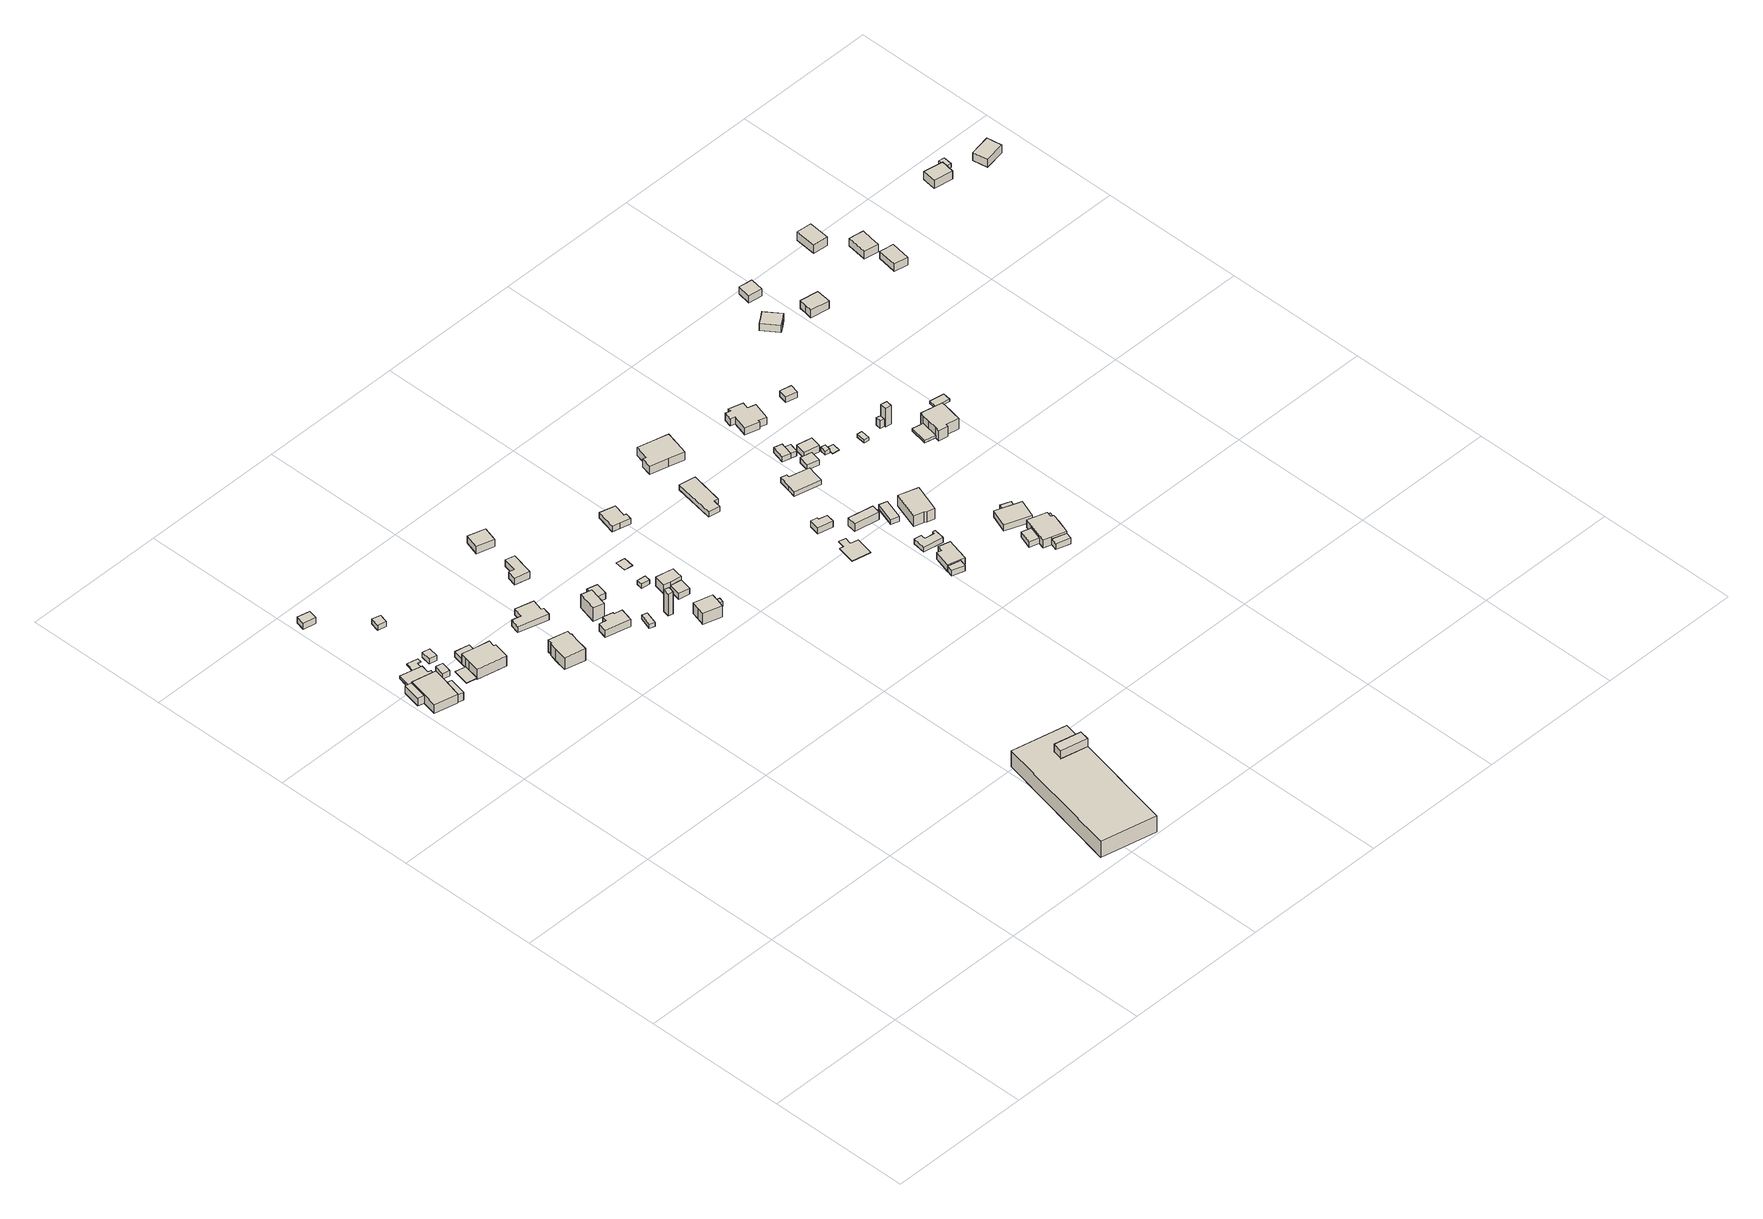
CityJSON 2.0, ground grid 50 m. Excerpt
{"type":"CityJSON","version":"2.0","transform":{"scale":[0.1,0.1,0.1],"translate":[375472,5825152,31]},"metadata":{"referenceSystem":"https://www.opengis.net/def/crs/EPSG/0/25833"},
"CityObjects":{
"building1":{"type":"Building","attributes":{"Gemeindeschluessel":"11000005","function":"31001_1010"},"address":[{"country":"Germany","locality":"Berlin","thoroughfareNumber":"200 (50)","thoroughfareName":"Radelandstraße"}],"children":["building1-1","building1-2","building1-3"]},
"building1-1":{"type":"BuildingPart","attributes":{"BezugspunktDach":"2200","measuredHeight":3.83,"storeysAboveGround":1},"parents":["building1"],"geometry":[{"type":"MultiSurface","lod":"1","boundaries":[[[0,1,2,3,4,5,6,7,8,9]],[[10,11,12,13,14,15,16,17,18,19]],[[10,19,9,8]],[[20,21,8,7]],[[12,11,7,6]],[[13,12,6,5]],[[14,13,5,4]],[[15,14,4,3]],[[16,22,23,15,3,2]],[[17,24,22,2,1]],[[18,17,1,0]],[[19,18,0,9]],[[11,10,21,20]],[[15,23,22,16]],[[16,22,24,17]]]}]},
"building1-2":{"type":"BuildingPart","attributes":{"BezugspunktDach":"2200","measuredHeight":3.05,"storeysAboveGround":1},"parents":["building1"],"geometry":[{"type":"Solid","lod":"1","boundaries":[[[[21,20,25,26]],[[27,11,10,28]],[[27,28,26,25]],[[11,27,25,20]],[[28,10,21,26]],[[11,20,21,10]]]]}]},
"building1-3":{"type":"BuildingPart","attributes":{"BezugspunktDach":"2200","measuredHeight":3,"storeysAboveGround":1},"parents":["building1"],"geometry":[{"type":"Solid","lod":"1","boundaries":[[[[29,30,23,22,24]],[[16,15,31,32,17]],[[31,15,23,30]],[[32,31,30,29]],[[17,32,29,24]],[[16,17,24,22]],[[16,22,23,15]]]]}]},
"building2":{"type":"Building","attributes":{"Gemeindeschluessel":"11000005","function":"31001_1000"},"address":[{"country":"Germany","locality":"Berlin","thoroughfareNumber":"200 (55)","thoroughfareName":"Radelandstraße"}],"children":["building2-1","building2-2"]},
"building2-1":{"type":"BuildingPart","attributes":{"BezugspunktDach":"2200","measuredHeight":1.7,"storeysAboveGround":1},"parents":["building2"],"geometry":[{"type":"MultiSurface","lod":"1","boundaries":[[[33,34,35,36,37,38,39,40,41,42]],[[43,44,45,46,47,48,49,50,51,52]],[[43,52,42,41]],[[44,43,41,40]],[[45,44,40,39]],[[53,54,45,39,38]],[[47,46,38,37]],[[48,47,37,36]],[[49,48,36,35]],[[50,49,35,34]],[[51,50,34,33]],[[52,51,33,42]],[[46,45,54,53]]]}]},
"building2-2":{"type":"BuildingPart","attributes":{"BezugspunktDach":"2200","measuredHeight":0.415,"storeysAboveGround":1},"parents":["building2"],"geometry":[{"type":"Solid","lod":"1","boundaries":[[[[53,55,56,57,58,54]],[[59,60,61,62,46,45]],[[59,45,54,58]],[[60,59,58,57]],[[61,60,57,56]],[[62,61,56,55]],[[46,62,55,53]],[[54,45,46,53]]]]}]},
"building3":{"type":"Building","attributes":{"Gemeindeschluessel":"11000005","BezugspunktDach":"2200","function":"31001_1312","measuredHeight":2.16,"storeysAboveGround":1},"address":[{"country":"Germany","locality":"Berlin","thoroughfareNumber":"200 (49)","thoroughfareName":"Radelandstraße"}],"geometry":[{"type":"Solid","lod":"1","boundaries":[[[[63,64,65,66]],[[67,68,69,70]],[[67,70,66,65]],[[68,67,65,64]],[[69,68,64,63]],[[70,69,63,66]]]]}]},
"building4":{"type":"Building","attributes":{"Gemeindeschluessel":"11000005","BezugspunktDach":"2200","function":"31001_1000","measuredHeight":2.46,"storeysAboveGround":1},"address":[{"country":"Germany","locality":"Berlin","thoroughfareNumber":"200 (52)","thoroughfareName":"Radelandstraße"}],"geometry":[{"type":"Solid","lod":"1","boundaries":[[[[71,72,73,74]],[[75,76,77,78]],[[75,78,74,73]],[[76,75,73,72]],[[77,76,72,71]],[[78,77,71,74]]]]}]},
"building5":{"type":"Building","attributes":{"Gemeindeschluessel":"11000005","BezugspunktDach":"2200","function":"51009_1610","measuredHeight":0.171,"storeysAboveGround":0},"address":[{"country":"Germany","locality":"Berlin"}],"geometry":[{"type":"Solid","lod":"1","boundaries":[[[[79,80,81,82]],[[83,84,85,86]],[[83,86,82,81]],[[84,83,81,80]],[[85,84,80,79]],[[86,85,79,82]]]]}]},
"building6":{"type":"Building","attributes":{"Gemeindeschluessel":"11000005","BezugspunktDach":"2200","function":"31001_1000","measuredHeight":2.05,"storeysAboveGround":1},"address":[{"country":"Germany","locality":"Berlin","thoroughfareNumber":"200 (41)","thoroughfareName":"Radelandstraße"}],"geometry":[{"type":"Solid","lod":"1","boundaries":[[[[87,88,89,90]],[[91,92,93,94]],[[91,94,90,89]],[[92,91,89,88]],[[93,92,88,87]],[[94,93,87,90]]]]}]},
"building7":{"type":"Building","attributes":{"Gemeindeschluessel":"11000005","function":"31001_1010"},"address":[{"country":"Germany","locality":"Berlin","thoroughfareNumber":"200 (48)","thoroughfareName":"Radelandstraße"}],"children":["building7-1","building7-2"]},
"building7-1":{"type":"BuildingPart","attributes":{"BezugspunktDach":"2200","measuredHeight":5.67,"storeysAboveGround":1},"parents":["building7"],"geometry":[{"type":"MultiSurface","lod":"1","boundaries":[[[95,96,97,98,99,100,101,102,103,104]],[[105,106,107,108,109,110,111,112,113,114]],[[105,114,104,103]],[[106,105,103,102]],[[107,106,102,101]],[[115,116,117,107,101,100]],[[109,108,100,99]],[[110,109,99,98]],[[111,110,98,97]],[[112,111,97,96]],[[113,112,96,95]],[[114,113,95,104]],[[108,107,117,116,115]]]}]},
"building7-2":{"type":"BuildingPart","attributes":{"BezugspunktDach":"2200","measuredHeight":2.2,"storeysAboveGround":1},"parents":["building7"],"geometry":[{"type":"MultiSurface","lod":"1","boundaries":[[[116,118,119,117]],[[120,121,108,107]],[[120,107,117,119]],[[121,120,119,118]],[[108,121,118,116]],[[122,107,108,116,117]]]}]},
"building8":{"type":"Building","attributes":{"Gemeindeschluessel":"11000005","BezugspunktDach":"2200","function":"31001_1000","measuredHeight":2.04,"storeysAboveGround":1},"address":[{"country":"Germany","locality":"Berlin","thoroughfareNumber":"200 (51)","thoroughfareName":"Radelandstraße"}],"geometry":[{"type":"Solid","lod":"1","boundaries":[[[[123,124,125,126]],[[127,128,129,130]],[[127,130,126,125]],[[128,127,125,124]],[[129,128,124,123]],[[130,129,123,126]]]]}]},
"building9":{"type":"Building","attributes":{"Gemeindeschluessel":"11000005","BezugspunktDach":"2200","function":"31001_1010","measuredHeight":5.94,"storeysAboveGround":1},"address":[{"country":"Germany","locality":"Berlin","thoroughfareNumber":"200 (46)","thoroughfareName":"Radelandstraße"}],"geometry":[{"type":"Solid","lod":"1","boundaries":[[[[131,132,133,134,135,136,137,138,139,140]],[[141,142,143,144,145,146,147,148,149,150]],[[141,150,140,139]],[[142,141,139,138]],[[143,142,138,137]],[[144,143,137,136]],[[145,144,136,135]],[[146,145,135,134]],[[147,146,134,133]],[[148,147,133,132]],[[149,148,132,131]],[[150,149,131,140]]]]}]},
"building10":{"type":"Building","attributes":{"Gemeindeschluessel":"11000005","BezugspunktDach":"2200","function":"31001_1010","measuredHeight":2.33,"storeysAboveGround":1},"address":[{"country":"Germany","locality":"Berlin","thoroughfareNumber":"200 (47)","thoroughfareName":"Radelandstraße"}],"geometry":[{"type":"Solid","lod":"1","boundaries":[[[[151,152,153,154,155,156,157,158]],[[159,160,161,162,163,164,165,166]],[[159,166,158,157]],[[160,159,157,156]],[[161,160,156,155]],[[162,161,155,154]],[[163,162,154,153]],[[164,163,153,152]],[[165,164,152,151]],[[166,165,151,158]]]]}]},
"building11":{"type":"Building","attributes":{"Gemeindeschluessel":"11000005","function":"31001_2511"},"address":[{"country":"Germany","locality":"Berlin","thoroughfareNumber":"181","thoroughfareName":"Radelandstraße"}],"children":["building11-1","building11-2"]},
"building11-1":{"type":"BuildingPart","attributes":{"BezugspunktDach":"2200","measuredHeight":8.16,"storeysAboveGround":2},"parents":["building11"],"geometry":[{"type":"MultiSurface","lod":"1","boundaries":[[[167,168,169,170]],[[171,172,173,174]],[[175,176,174,170,169]],[[172,177,175,169,168]],[[173,172,168,167]],[[178,176,179,167,170]],[[171,174,176,175]],[[171,175,177,172]],[[174,173,179,176,178]]]}]},
"building11-2":{"type":"BuildingPart","attributes":{"BezugspunktDach":"2200","measuredHeight":6.28,"storeysAboveGround":2},"parents":["building11"],"geometry":[{"type":"MultiSurface","lod":"1","boundaries":[[[180,179,176,175,177,181,182,183]],[[184,185,186,187,188,189,190,191]],[[184,191,183,182]],[[185,184,182,181]],[[186,185,181,177]],[[187,186,172,171,175]],[[188,187,175,171,174]],[[189,188,176,174,173]],[[190,189,179,180]],[[191,190,180,183]],[[177,175,171,172]],[[174,171,175,176]],[[173,174,176,179,192]]]}]},
"building12":{"type":"Building","attributes":{"Gemeindeschluessel":"11000005","BezugspunktDach":"2200","function":"31001_1010","measuredHeight":2.82,"storeysAboveGround":1},"address":[{"country":"Germany","locality":"Berlin","thoroughfareNumber":"200 (44)","thoroughfareName":"Radelandstraße"}],"geometry":[{"type":"Solid","lod":"1","boundaries":[[[[193,194,195,196,197,198,199,200]],[[201,202,203,204,205,206,207,208]],[[201,208,200,199]],[[202,201,199,198]],[[203,202,198,197]],[[204,203,197,196]],[[205,204,196,195]],[[206,205,195,194]],[[207,206,194,193]],[[208,207,193,200]]]]}]},
"building13":{"type":"Building","attributes":{"Gemeindeschluessel":"11000005","BezugspunktDach":"2200","function":"31001_1312","measuredHeight":5.23,"storeysAboveGround":1},"address":[{"country":"Germany","locality":"Berlin","thoroughfareNumber":"200 (43)","thoroughfareName":"Radelandstraße"}],"geometry":[{"type":"Solid","lod":"1","boundaries":[[[[209,210,211,212]],[[213,214,215,216]],[[213,216,212,211]],[[214,213,211,210]],[[215,214,210,209]],[[216,215,209,212]]]]}]},
"building14":{"type":"Building","attributes":{"Gemeindeschluessel":"11000005","BezugspunktDach":"2200","function":"31001_1010","measuredHeight":1.5,"storeysAboveGround":1},"address":[{"country":"Germany","locality":"Berlin","thoroughfareNumber":"200 (45)","thoroughfareName":"Radelandstraße"}],"geometry":[{"type":"Solid","lod":"1","boundaries":[[[[217,218,219,220]],[[221,222,223,224]],[[221,224,220,219]],[[222,221,219,218]],[[223,222,218,217]],[[224,223,217,220]]]]}]},
"building15":{"type":"Building","attributes":{"Gemeindeschluessel":"11000005","BezugspunktDach":"2200","function":"31001_1000","measuredHeight":2.52,"storeysAboveGround":1},"address":[{"country":"Germany","locality":"Berlin","thoroughfareNumber":"200 (40)","thoroughfareName":"Radelandstraße"}],"geometry":[{"type":"Solid","lod":"1","boundaries":[[[[225,226,227,228,229,230]],[[231,232,233,234,235,236]],[[231,236,230,229]],[[232,231,229,228]],[[233,232,228,227]],[[234,233,227,226]],[[235,234,226,225]],[[236,235,225,230]]]]}]},
"building16":{"type":"Building","attributes":{"Gemeindeschluessel":"11000005","BezugspunktDach":"2200","function":"31001_1010","measuredHeight":2.29,"storeysAboveGround":1},"address":[{"country":"Germany","locality":"Berlin","thoroughfareNumber":"200 (42)","thoroughfareName":"Radelandstraße"}],"geometry":[{"type":"Solid","lod":"1","boundaries":[[[[237,238,239,240]],[[241,242,243,244]],[[241,244,240,239]],[[242,241,239,238]],[[243,242,238,237]],[[244,243,237,240]]]]}]},
"building17":{"type":"Building","attributes":{"Gemeindeschluessel":"11000005","BezugspunktDach":"2200","function":"31001_1000","measuredHeight":8.63,"storeysAboveGround":1},"address":[{"country":"Germany","locality":"Berlin","thoroughfareNumber":"200 (33)","thoroughfareName":"Radelandstraße"}],"geometry":[{"type":"Solid","lod":"1","boundaries":[[[[245,246,247,248]],[[249,250,251,252]],[[249,252,248,247]],[[250,249,247,246]],[[251,250,246,245]],[[252,251,245,248]]]]}]},
"building18":{"type":"Building","attributes":{"Gemeindeschluessel":"11000005","BezugspunktDach":"2200","function":"31001_1010","measuredHeight":2.81,"storeysAboveGround":1},"address":[{"country":"Germany","locality":"Berlin","thoroughfareNumber":"200 (39)","thoroughfareName":"Radelandstraße"}],"geometry":[{"type":"Solid","lod":"1","boundaries":[[[[253,254,255,256]],[[257,258,259,260]],[[257,260,256,255]],[[258,257,255,254]],[[259,258,254,253]],[[260,259,253,256]]]]}]},
"building19":{"type":"Building","attributes":{"Gemeindeschluessel":"11000005","BezugspunktDach":"2200","function":"31001_1010","measuredHeight":5.68,"storeysAboveGround":1},"address":[{"country":"Germany","locality":"Berlin","thoroughfareNumber":"200 (32)","thoroughfareName":"Radelandstraße"}],"geometry":[{"type":"Solid","lod":"1","boundaries":[[[[261,262,263,264,265,266]],[[267,268,269,270,271,272]],[[267,272,266,265]],[[268,267,265,264]],[[269,268,264,263]],[[270,269,263,262]],[[271,270,262,261]],[[272,271,261,266]]]]}]},
"building20":{"type":"Building","attributes":{"Gemeindeschluessel":"11000005","BezugspunktDach":"2200","function":"31001_1000","measuredHeight":1.72,"storeysAboveGround":1},"address":[{"country":"Germany","locality":"Berlin","thoroughfareNumber":"200 (35)","thoroughfareName":"Radelandstraße"}],"geometry":[{"type":"Solid","lod":"1","boundaries":[[[[273,274,275,276]],[[277,278,279,280]],[[277,280,276,275]],[[278,277,275,274]],[[279,278,274,273]],[[280,279,273,276]]]]}]},
"building21":{"type":"Building","attributes":{"Gemeindeschluessel":"11000005","BezugspunktDach":"2200","function":"51009_1610","measuredHeight":1.9,"storeysAboveGround":0},"address":[{"country":"Germany","locality":"Berlin"}],"geometry":[{"type":"Solid","lod":"1","boundaries":[[[[281,282,283,284]],[[285,286,287,288]],[[285,288,284,283]],[[286,285,283,282]],[[287,286,282,281]],[[288,287,281,284]]]]}]},
"building22":{"type":"Building","attributes":{"Gemeindeschluessel":"11000005","BezugspunktDach":"2200","function":"51009_1610","measuredHeight":2.27,"storeysAboveGround":0},"address":[{"country":"Germany","locality":"Berlin"}],"geometry":[{"type":"Solid","lod":"1","boundaries":[[[[289,290,291,292]],[[293,294,295,296]],[[293,296,292,291]],[[294,293,291,290]],[[295,294,290,289]],[[296,295,289,292]]]]}]},
"building23":{"type":"Building","attributes":{"Gemeindeschluessel":"11000005","BezugspunktDach":"2200","function":"31001_1010","measuredHeight":4.15,"storeysAboveGround":1},"address":[{"country":"Germany","locality":"Berlin","thoroughfareNumber":"200 (34)","thoroughfareName":"Radelandstraße"}],"geometry":[{"type":"Solid","lod":"1","boundaries":[[[[297,298,299,300,301,302]],[[303,304,305,306,307,308]],[[303,308,302,301]],[[304,303,301,300]],[[305,304,300,299]],[[306,305,299,298]],[[307,306,298,297]],[[308,307,297,302]]]]}]},
"building24":{"type":"Building","attributes":{"Gemeindeschluessel":"11000005","BezugspunktDach":"2200","function":"31001_1000","measuredHeight":0.13,"storeysAboveGround":1},"address":[{"country":"Germany","locality":"Berlin","thoroughfareNumber":"200 (36)","thoroughfareName":"Radelandstraße"}],"geometry":[{"type":"Solid","lod":"1","boundaries":[[[[309,310,311,312]],[[313,314,315,316]],[[313,316,312,311]],[[314,313,311,310]],[[315,314,310,309]],[[316,315,309,312]]]]}]},
"building25":{"type":"Building","attributes":{"Gemeindeschluessel":"11000005","BezugspunktDach":"2200","function":"31001_1010","measuredHeight":2.51,"storeysAboveGround":1},"address":[{"country":"Germany","locality":"Berlin","thoroughfareNumber":"200 (37)","thoroughfareName":"Radelandstraße"}],"geometry":[{"type":"Solid","lod":"1","boundaries":[[[[317,318,319,320,321,322,323]],[[324,325,326,327,328,329,330]],[[324,330,323,322]],[[325,324,322,321]],[[326,325,321,320]],[[327,326,320,319]],[[328,327,319,318]],[[329,328,318,317]],[[330,329,317,323]]]]}]},
"building26":{"type":"Building","attributes":{"Gemeindeschluessel":"11000005","BezugspunktDach":"2200","function":"31001_1010","measuredHeight":2.01,"storeysAboveGround":1},"address":[{"country":"Germany","locality":"Berlin","thoroughfareNumber":"200 (30)","thoroughfareName":"Radelandstraße"}],"geometry":[{"type":"Solid","lod":"1","boundaries":[[[[331,332,333,334,335,336]],[[337,338,339,340,341,342]],[[337,342,336,335]],[[338,337,335,334]],[[339,338,334,333]],[[340,339,333,332]],[[341,340,332,331]],[[342,341,331,336]]]]}]},
"building27":{"type":"Building","attributes":{"Gemeindeschluessel":"11000005","BezugspunktDach":"2200","function":"31001_1010","measuredHeight":0.12,"storeysAboveGround":1},"address":[{"country":"Germany","locality":"Berlin","thoroughfareNumber":"200 (16)","thoroughfareName":"Radelandstraße"}],"geometry":[{"type":"Solid","lod":"1","boundaries":[[[[343,344,345,346,347,348,349,350]],[[351,352,353,354,355,356,357,358]],[[351,358,350,349]],[[352,351,349,348]],[[353,352,348,347]],[[354,353,347,346]],[[355,354,346,345]],[[356,355,345,344]],[[357,356,344,343]],[[358,357,343,350]]]]}]},
"building28":{"type":"Building","attributes":{"Gemeindeschluessel":"11000005","BezugspunktDach":"2200","function":"31001_1000","measuredHeight":2.47,"storeysAboveGround":1},"address":[{"country":"Germany","locality":"Berlin","thoroughfareNumber":"200 (17)","thoroughfareName":"Radelandstraße"}],"geometry":[{"type":"Solid","lod":"1","boundaries":[[[[359,360,361,362,363,364]],[[365,366,367,368,369,370]],[[365,370,364,363]],[[366,365,363,362]],[[367,366,362,361]],[[368,367,361,360]],[[369,368,360,359]],[[370,369,359,364]]]]}]},
"building29":{"type":"Building","attributes":{"Gemeindeschluessel":"11000005","BezugspunktDach":"2200","function":"51009_1610","measuredHeight":2.48,"storeysAboveGround":0},"address":[{"country":"Germany","locality":"Berlin"}],"geometry":[{"type":"Solid","lod":"1","boundaries":[[[[371,372,373,374]],[[375,376,377,378]],[[375,378,374,373]],[[376,375,373,372]],[[377,376,372,371]],[[378,377,371,374]]]]}]},
"building30":{"type":"Building","attributes":{"Gemeindeschluessel":"11000005","BezugspunktDach":"2200","function":"31001_1010","measuredHeight":3.18,"storeysAboveGround":1},"address":[{"country":"Germany","locality":"Berlin","thoroughfareNumber":"200 (12)","thoroughfareName":"Radelandstraße"}],"geometry":[{"type":"Solid","lod":"1","boundaries":[[[[379,380,381,382,383,384,385,386]],[[387,388,389,390,391,392,393,394]],[[387,394,386,385]],[[388,387,385,384]],[[389,388,384,383]],[[390,389,383,382]],[[391,390,382,381]],[[392,391,381,380]],[[393,392,380,379]],[[394,393,379,386]]]]}]},
"building31":{"type":"Building","attributes":{"Gemeindeschluessel":"11000005","BezugspunktDach":"2200","function":"31001_1010","measuredHeight":3.81,"storeysAboveGround":1},"address":[{"country":"Germany","locality":"Berlin","thoroughfareNumber":"200 (28)","thoroughfareName":"Radelandstraße"}],"geometry":[{"type":"Solid","lod":"1","boundaries":[[[[395,396,397,398,399,400,401,402]],[[403,404,405,406,407,408,409,410]],[[403,410,402,401]],[[404,403,401,400]],[[405,404,400,399]],[[406,405,399,398]],[[407,406,398,397]],[[408,407,397,396]],[[409,408,396,395]],[[410,409,395,402]]]]}]},
"building32":{"type":"Building","attributes":{"Gemeindeschluessel":"11000005","BezugspunktDach":"2200","function":"31001_1000","measuredHeight":3,"storeysAboveGround":1},"address":[{"country":"Germany","locality":"Berlin","thoroughfareNumber":"200 (15)","thoroughfareName":"Radelandstraße"}],"geometry":[{"type":"Solid","lod":"1","boundaries":[[[[411,412,413,414]],[[415,416,417,418]],[[415,418,414,413]],[[416,415,413,412]],[[417,416,412,411]],[[418,417,411,414]]]]}]},
"building33":{"type":"Building","attributes":{"Gemeindeschluessel":"11000005","BezugspunktDach":"2200","function":"31001_1000","measuredHeight":1.83,"storeysAboveGround":1},"address":[{"country":"Germany","locality":"Berlin","thoroughfareNumber":"200 (13)","thoroughfareName":"Radelandstraße"}],"geometry":[{"type":"Solid","lod":"1","boundaries":[[[[419,420,421,422,423,424,425,426]],[[427,428,429,430,431,432,433,434]],[[427,434,426,425]],[[428,427,425,424]],[[429,428,424,423]],[[430,429,423,422]],[[431,430,422,421]],[[432,431,421,420]],[[433,432,420,419]],[[434,433,419,426]]]]}]},
"building34":{"type":"Building","attributes":{"Gemeindeschluessel":"11000005","BezugspunktDach":"2200","function":"31001_1000","measuredHeight":1.77,"storeysAboveGround":1},"address":[{"country":"Germany","locality":"Berlin","thoroughfareNumber":"200 (14)","thoroughfareName":"Radelandstraße"}],"geometry":[{"type":"Solid","lod":"1","boundaries":[[[[435,436,437,438]],[[439,440,441,442]],[[439,442,438,437]],[[440,439,437,436]],[[441,440,436,435]],[[442,441,435,438]]]]}]},
"building35":{"type":"Building","attributes":{"Gemeindeschluessel":"11000005","BezugspunktDach":"2200","function":"31001_1010","measuredHeight":3.77,"storeysAboveGround":1},"address":[{"country":"Germany","locality":"Berlin","thoroughfareNumber":"200 (18)","thoroughfareName":"Radelandstraße"}],"geometry":[{"type":"Solid","lod":"1","boundaries":[[[[443,444,445,446,447,448,449,450]],[[451,452,453,454,455,456,457,458]],[[451,458,450,449]],[[452,451,449,448]],[[453,452,448,447]],[[454,453,447,446]],[[455,454,446,445]],[[456,455,445,444]],[[457,456,444,443]],[[458,457,443,450]]]]}]},
"building36":{"type":"Building","attributes":{"Gemeindeschluessel":"11000005","BezugspunktDach":"2200","function":"31001_1010","measuredHeight":5.12,"storeysAboveGround":1},"address":[{"country":"Germany","locality":"Berlin","thoroughfareNumber":"200 (5)","thoroughfareName":"Radelandstraße"}],"geometry":[{"type":"Solid","lod":"1","boundaries":[[[[459,460,461,462,463,464,465,466]],[[467,468,469,470,471,472,473,474]],[[467,474,466,465]],[[468,467,465,464]],[[469,468,464,463]],[[470,469,463,462]],[[471,470,462,461]],[[472,471,461,460]],[[473,472,460,459]],[[474,473,459,466]]]]}]},
"building37":{"type":"Building","attributes":{"Gemeindeschluessel":"11000005","BezugspunktDach":"2200","function":"51009_1610","measuredHeight":2.54,"storeysAboveGround":0},"address":[{"country":"Germany","locality":"Berlin"}],"geometry":[{"type":"Solid","lod":"1","boundaries":[[[[475,476,477,478]],[[479,480,481,482]],[[479,482,478,477]],[[480,479,477,476]],[[481,480,476,475]],[[482,481,475,478]]]]}]},
"building38":{"type":"Building","attributes":{"Gemeindeschluessel":"11000005","BezugspunktDach":"2200","function":"31001_1000","measuredHeight":2.02,"storeysAboveGround":1},"address":[{"country":"Germany","locality":"Berlin","thoroughfareNumber":"200 (20)","thoroughfareName":"Radelandstraße"}],"geometry":[{"type":"Solid","lod":"1","boundaries":[[[[483,484,485,486,487]],[[488,489,490,491,492]],[[488,492,487,486]],[[489,488,486,485]],[[490,489,485,484]],[[491,490,484,483]],[[492,491,483,487]]]]}]},
"building39":{"type":"Building","attributes":{"Gemeindeschluessel":"11000005","BezugspunktDach":"2200","function":"31001_1000","measuredHeight":2.1,"storeysAboveGround":1},"address":[{"country":"Germany","locality":"Berlin","thoroughfareNumber":"200 (19)","thoroughfareName":"Radelandstraße"}],"geometry":[{"type":"Solid","lod":"1","boundaries":[[[[493,494,495,496]],[[497,498,499,500]],[[497,500,496,495]],[[498,497,495,494]],[[499,498,494,493]],[[500,499,493,496]]]]}]},
"building40":{"type":"Building","attributes":{"Gemeindeschluessel":"11000005","BezugspunktDach":"2200","function":"51009_1610","measuredHeight":2.01,"storeysAboveGround":0},"address":[{"country":"Germany","locality":"Berlin"}],"geometry":[{"type":"Solid","lod":"1","boundaries":[[[[501,502,484,483]],[[490,503,504,491]],[[490,491,483,484]],[[503,490,484,502]],[[504,503,502,501]],[[491,504,501,483]]]]}]},
"building41":{"type":"Building","attributes":{"Gemeindeschluessel":"11000005","BezugspunktDach":"2200","function":"51009_1610","measuredHeight":2.56,"storeysAboveGround":0},"address":[{"country":"Germany","locality":"Berlin"}],"geometry":[{"type":"Solid","lod":"1","boundaries":[[[[505,506,507,508]],[[509,510,511,512]],[[509,512,508,507]],[[510,509,507,506]],[[511,510,506,505]],[[512,511,505,508]]]]}]},
"building42":{"type":"Building","attributes":{"Gemeindeschluessel":"11000005","BezugspunktDach":"2200","function":"31001_1010","measuredHeight":3.6,"storeysAboveGround":1},"address":[{"country":"Germany","locality":"Berlin","thoroughfareNumber":"200 (54)","thoroughfareName":"Radelandstraße"}],"geometry":[{"type":"Solid","lod":"1","boundaries":[[[[513,514,515,516,517,518,519,520,521,522]],[[481,480,523,524,525,526,527,528,529,530]],[[481,530,522,521]],[[480,481,521,520]],[[523,480,520,519]],[[524,523,519,518]],[[525,524,518,517]],[[526,525,517,516]],[[527,526,516,515]],[[528,527,515,514]],[[529,528,514,513]],[[530,529,513,522]]]]}]},
"building43":{"type":"Building","attributes":{"Gemeindeschluessel":"11000005","BezugspunktDach":"2200","function":"31001_1000","measuredHeight":2.39,"storeysAboveGround":1},"address":[{"country":"Germany","locality":"Berlin","thoroughfareNumber":"200 (21)","thoroughfareName":"Radelandstraße"}],"geometry":[{"type":"Solid","lod":"1","boundaries":[[[[531,532,533,534]],[[535,536,537,538]],[[535,538,534,533]],[[536,535,533,532]],[[537,536,532,531]],[[538,537,531,534]]]]}]},
"building44":{"type":"Building","attributes":{"Gemeindeschluessel":"11000005","BezugspunktDach":"2200","function":"31001_1010","measuredHeight":2.95,"storeysAboveGround":1},"address":[{"country":"Germany","locality":"Berlin","thoroughfareNumber":"200 (3)","thoroughfareName":"Radelandstraße"}],"geometry":[{"type":"Solid","lod":"1","boundaries":[[[[539,540,541,542]],[[543,544,545,546]],[[543,546,542,541]],[[544,543,541,540]],[[545,544,540,539]],[[546,545,539,542]]]]}]},
"building45":{"type":"Building","attributes":{"Gemeindeschluessel":"11000005","BezugspunktDach":"2200","function":"31001_1000","measuredHeight":1.52,"storeysAboveGround":1},"address":[{"country":"Germany","locality":"Berlin","thoroughfareNumber":"200 (22)","thoroughfareName":"Radelandstraße"}],"geometry":[{"type":"Solid","lod":"1","boundaries":[[[[547,548,549,550]],[[551,552,553,554]],[[551,554,550,549]],[[552,551,549,548]],[[553,552,548,547]],[[554,553,547,550]]]]}]},
"building46":{"type":"Building","attributes":{"Gemeindeschluessel":"11000005","BezugspunktDach":"2200","function":"31001_1010","measuredHeight":2.77,"storeysAboveGround":1},"address":[{"country":"Germany","locality":"Berlin","thoroughfareNumber":"200 (27)","thoroughfareName":"Radelandstraße"}],"geometry":[{"type":"Solid","lod":"1","boundaries":[[[[555,556,557,558,559,560,561,562,563,564,565,566]],[[567,568,569,570,571,572,573,574,575,576,577,578]],[[567,578,566,565]],[[568,567,565,564]],[[569,568,564,563]],[[570,569,563,562]],[[571,570,562,561]],[[572,571,561,560]],[[573,572,560,559]],[[574,573,559,558]],[[575,574,558,557]],[[576,575,557,556]],[[577,576,556,555]],[[578,577,555,566]]]]}]},
"building47":{"type":"Building","attributes":{"Gemeindeschluessel":"11000005","BezugspunktDach":"2200","function":"51009_1610","measuredHeight":1.85,"storeysAboveGround":0},"address":[{"country":"Germany","locality":"Berlin"}],"geometry":[{"type":"Solid","lod":"1","boundaries":[[[[579,580,581,582]],[[583,584,585,586]],[[583,586,582,581]],[[584,583,581,580]],[[585,584,580,579]],[[586,585,579,582]]]]}]},
"building48":{"type":"Building","attributes":{"Gemeindeschluessel":"11000005","BezugspunktDach":"2200","function":"31001_1000","measuredHeight":0.208,"storeysAboveGround":1},"address":[{"country":"Germany","locality":"Berlin","thoroughfareNumber":"200 (23)","thoroughfareName":"Radelandstraße"}],"geometry":[{"type":"Solid","lod":"1","boundaries":[[[[587,588,589,590]],[[591,592,593,594]],[[591,594,590,589]],[[592,591,589,588]],[[593,592,588,587]],[[594,593,587,590]]]]}]},
"building49":{"type":"Building","attributes":{"Gemeindeschluessel":"11000005","BezugspunktDach":"2200","function":"51009_1610","measuredHeight":2.36,"storeysAboveGround":0},"address":[{"country":"Germany","locality":"Berlin"}],"geometry":[{"type":"Solid","lod":"1","boundaries":[[[[595,596,597,598]],[[524,599,526,525]],[[524,525,598,597]],[[599,524,597,596]],[[526,599,596,595]],[[525,526,595,598]]]]}]},
"building50":{"type":"Building","attributes":{"Gemeindeschluessel":"11000005","BezugspunktDach":"2200","function":"31001_1000","measuredHeight":1.27,"storeysAboveGround":1},"address":[{"country":"Germany","locality":"Berlin","thoroughfareNumber":"200 (24)","thoroughfareName":"Radelandstraße"}],"geometry":[{"type":"Solid","lod":"1","boundaries":[[[[600,601,602,603]],[[604,605,606,607]],[[604,607,603,602]],[[605,604,602,601]],[[606,605,601,600]],[[607,606,600,603]]]]}]},
"building51":{"type":"Building","attributes":{"Gemeindeschluessel":"11000005","BezugspunktDach":"2200","function":"31001_1000","measuredHeight":2.68,"storeysAboveGround":1},"address":[{"country":"Germany","locality":"Berlin","thoroughfareNumber":"200 (26)","thoroughfareName":"Radelandstraße"}],"geometry":[{"type":"Solid","lod":"1","boundaries":[[[[608,609,610,611]],[[612,613,614,615]],[[612,615,611,610]],[[613,612,610,609]],[[614,613,609,608]],[[615,614,608,611]]]]}]},
"building52":{"type":"Building","attributes":{"Gemeindeschluessel":"11000005","BezugspunktDach":"2200","function":"31001_1000","measuredHeight":3,"storeysAboveGround":1},"address":[{"country":"Germany","locality":"Berlin","thoroughfareNumber":"200 (6)","thoroughfareName":"Radelandstraße"}],"geometry":[{"type":"Solid","lod":"1","boundaries":[[[[616,617,618,619]],[[620,621,622,623]],[[620,623,619,618]],[[621,620,618,617]],[[622,621,617,616]],[[623,622,616,619]]]]}]},
"building53":{"type":"Building","attributes":{"Gemeindeschluessel":"11000005","BezugspunktDach":"2200","function":"31001_1000","measuredHeight":7.39,"storeysAboveGround":1},"address":[{"country":"Germany","locality":"Berlin","thoroughfareNumber":"200 (9)","thoroughfareName":"Radelandstraße"}],"geometry":[{"type":"Solid","lod":"1","boundaries":[[[[624,625,626,627]],[[628,629,630,631]],[[628,631,627,626]],[[629,628,626,625]],[[630,629,625,624]],[[631,630,624,627]]]]}]},
"building54":{"type":"Building","attributes":{"Gemeindeschluessel":"11000005","BezugspunktDach":"2200","function":"51009_1610","measuredHeight":1.79,"storeysAboveGround":0},"address":[{"country":"Germany","locality":"Berlin"}],"geometry":[{"type":"Solid","lod":"1","boundaries":[[[[632,633,634,635,636]],[[637,638,639,640,641]],[[637,641,636,635]],[[638,637,635,634]],[[639,638,634,633]],[[640,639,633,632]],[[641,640,632,636]]]]}]},
"building55":{"type":"Building","attributes":{"Gemeindeschluessel":"11000005","BezugspunktDach":"2200","function":"31001_1000","measuredHeight":0.01,"storeysAboveGround":1},"address":[{"country":"Germany","locality":"Berlin","thoroughfareNumber":"200 (11)","thoroughfareName":"Radelandstraße"}]},
"building56":{"type":"Building","attributes":{"Gemeindeschluessel":"11000005","BezugspunktDach":"2200","function":"31001_1010","measuredHeight":5.33,"storeysAboveGround":1},"address":[{"country":"Germany","locality":"Berlin","thoroughfareNumber":"200 (7)","thoroughfareName":"Radelandstraße"}],"geometry":[{"type":"Solid","lod":"1","boundaries":[[[[642,643,644,645,646,647,648,649,650,651]],[[652,653,654,655,656,657,658,659,660,661]],[[652,661,651,650]],[[653,652,650,649]],[[654,653,649,648]],[[655,654,648,647]],[[656,655,647,646]],[[657,656,646,645]],[[658,657,645,644]],[[659,658,644,643]],[[660,659,643,642]],[[661,660,642,651]]]]}]},
"building57":{"type":"Building","attributes":{"Gemeindeschluessel":"11000005","BezugspunktDach":"2200","function":"31001_2463","measuredHeight":0.903,"storeysAboveGround":1},"address":[{"country":"Germany","locality":"Berlin","thoroughfareNumber":"200 (8)","thoroughfareName":"Radelandstraße"}],"geometry":[{"type":"Solid","lod":"1","boundaries":[[[[662,663,664,665]],[[666,667,668,669]],[[666,669,665,664]],[[667,666,664,663]],[[668,667,663,662]],[[669,668,662,665]]]]}]},
"building58":{"type":"Building","attributes":{"Gemeindeschluessel":"11000005","BezugspunktDach":"2200","function":"31001_1312","measuredHeight":3.29,"storeysAboveGround":1},"address":[{"country":"Germany","locality":"Berlin","thoroughfareNumber":"51 (1)","thoroughfareName":"Niederheideweg"}],"geometry":[{"type":"Solid","lod":"1","boundaries":[[[[670,671,672,673,674,675]],[[676,677,678,679,680,681]],[[676,681,675,674]],[[677,676,674,673]],[[678,677,673,672]],[[679,678,672,671]],[[680,679,671,670]],[[681,680,670,675]]]]}]},
"building59":{"type":"Building","attributes":{"Gemeindeschluessel":"11000005","BezugspunktDach":"2200","function":"31001_1312","measuredHeight":2.81,"storeysAboveGround":1},"address":[{"country":"Germany","locality":"Berlin","thoroughfareNumber":"51 (2)","thoroughfareName":"Niederheideweg"}],"geometry":[{"type":"Solid","lod":"1","boundaries":[[[[682,683,684,685]],[[686,687,688,689]],[[686,689,685,684]],[[687,686,684,683]],[[688,687,683,682]],[[689,688,682,685]]]]}]},
"building60":{"type":"Building","attributes":{"Gemeindeschluessel":"11000005","BezugspunktDach":"2200","function":"31001_1312","measuredHeight":4.23,"storeysAboveGround":1},"address":[{"country":"Germany","locality":"Berlin","thoroughfareNumber":"51","thoroughfareName":"Niederheideweg"}],"geometry":[{"type":"Solid","lod":"1","boundaries":[[[[690,691,692,693,694]],[[695,696,697,698,699]],[[695,699,694,693]],[[696,695,693,692]],[[697,696,692,691]],[[698,697,691,690]],[[699,698,690,694]]]]}]},
"building61":{"type":"Building","attributes":{"Gemeindeschluessel":"11000005","BezugspunktDach":"2200","function":"31001_1312","measuredHeight":4.31,"storeysAboveGround":1},"address":[{"country":"Germany","locality":"Berlin","thoroughfareNumber":"53 (43)","thoroughfareName":"Niederheideweg"}],"geometry":[{"type":"Solid","lod":"1","boundaries":[[[[700,701,702,703]],[[704,705,706,707]],[[704,707,703,702]],[[705,704,702,701]],[[706,705,701,700]],[[707,706,700,703]]]]}]},
"building62":{"type":"Building","attributes":{"Gemeindeschluessel":"11000005","BezugspunktDach":"2200","function":"31001_1312","measuredHeight":3.27,"storeysAboveGround":1},"address":[{"country":"Germany","locality":"Berlin","thoroughfareNumber":"53 (45)","thoroughfareName":"Niederheideweg"}],"geometry":[{"type":"Solid","lod":"1","boundaries":[[[[708,709,710,711,712]],[[713,714,715,716,717]],[[713,717,712,711]],[[714,713,711,710]],[[715,714,710,709]],[[716,715,709,708]],[[717,716,708,712]]]]}]},
"building63":{"type":"Building","attributes":{"Gemeindeschluessel":"11000005","BezugspunktDach":"2200","function":"31001_1312","measuredHeight":3.44,"storeysAboveGround":1},"address":[{"country":"Germany","locality":"Berlin","thoroughfareNumber":"53 (44)","thoroughfareName":"Niederheideweg"}],"geometry":[{"type":"Solid","lod":"1","boundaries":[[[[718,719,720,721,722]],[[723,724,725,726,727]],[[723,727,722,721]],[[724,723,721,720]],[[725,724,720,719]],[[726,725,719,718]],[[727,726,718,722]]]]}]},
"building64":{"type":"Building","attributes":{"Gemeindeschluessel":"11000005","BezugspunktDach":"2200","function":"31001_1312","measuredHeight":3.64,"storeysAboveGround":1},"address":[{"country":"Germany","locality":"Berlin","thoroughfareNumber":"53","thoroughfareName":"Niederheideweg"}],"geometry":[{"type":"Solid","lod":"1","boundaries":[[[[728,729,730,731,732]],[[733,734,735,736,737]],[[733,737,732,731]],[[734,733,731,730]],[[735,734,730,729]],[[736,735,729,728]],[[737,736,728,732]]]]}]},
"building65":{"type":"Building","attributes":{"Gemeindeschluessel":"11000005","BezugspunktDach":"2200","function":"31001_2463","measuredHeight":1.45,"storeysAboveGround":1},"address":[{"country":"Germany","locality":"Berlin","thoroughfareNumber":"53 (1)","thoroughfareName":"Niederheideweg"}],"geometry":[{"type":"Solid","lod":"1","boundaries":[[[[738,739,740,741]],[[742,743,744,745]],[[742,745,741,740]],[[743,742,740,739]],[[744,743,739,738]],[[745,744,738,741]]]]}]},
"building66":{"type":"Building","attributes":{"Gemeindeschluessel":"11000005","BezugspunktDach":"2200","function":"31001_1312","measuredHeight":3.65,"storeysAboveGround":1},"address":[{"country":"Germany","locality":"Berlin","thoroughfareNumber":"53 (2)","thoroughfareName":"Niederheideweg"}],"geometry":[{"type":"Solid","lod":"1","boundaries":[[[[746,747,748,749,750]],[[751,752,753,754,755]],[[751,755,750,749]],[[752,751,749,748]],[[753,752,748,747]],[[754,753,747,746]],[[755,754,746,750]]]]}]}
},
"vertices":[
[99,1862,46],[99,1863,46],[100,1866,46],[115,1924,46],[127,1978,46],[86,1987,46],[45,1996,46],[44,1997,46],[30,1932,46],[18,1880,46],[30,1932,12],[44,1997,12],[45,1996,12],[86,1987,12],[127,1978,12],[115,1924,12],[100,1866,12],[99,1863,12],[99,1862,12],[18,1880,12],[44,1997,42],[30,1932,42],[100,1866,42],[115,1924,42],[99,1863,42],
[22,2002,42],[8,1938,42],[22,2002,12],[8,1938,12],
[120,1859,42],[133,1920,42],[133,1920,12],[120,1859,12],
[127,1978,21],[131,1977,21],[138,2007,21],[138,2008,21],[127,2011,21],[134,2040,21],[106,2047,21],[59,2058,21],[52,2027,21],[45,1996,21],[52,2027,10],[59,2058,10],[106,2047,10],[134,2040,10],[127,2011,10],[138,2008,10],[138,2007,10],[131,1977,10],[127,1978,10],[45,1996,10],[134,2040,14],[106,2047,14],
[139,2064,14],[151,2061,14],[154,2076,14],[115,2085,14],[115,2085,10],[154,2076,10],[151,2061,10],[139,2064,10],
[167,1960,32],[176,1997,32],[152,2002,32],[143,1965,32],[152,2002,11],[176,1997,11],[167,1960,11],[143,1965,11],
[61,2400,33],[68,2431,33],[26,2441,33],[18,2410,33],[26,2441,9],[68,2431,9],[61,2400,9],[18,2410,9],
[212,1892,16],[224,1950,16],[189,1958,16],[176,1900,16],[189,1958,14],[224,1950,14],[212,1892,14],[176,1900,14],
[189,2034,31],[196,2068,31],[169,2074,31],[162,2039,31],[169,2074,11],[196,2068,11],[189,2034,11],[162,2039,11],
[313,1870,51],[322,1910,51],[325,1926,51],[319,1927,51],[324,1950,51],[278,1960,51],[229,1971,51],[224,1950,51],[220,1931,51],[212,1892,51],[220,1931,11],[224,1950,11],[229,1971,11],[278,1960,11],[324,1950,11],[319,1927,11],[325,1926,11],[322,1910,11],[313,1870,11],[212,1892,11],[278,1960,21],[278,1960,33],[229,1971,33],
[286,1995,33],[236,2005,33],[236,2005,11],[286,1995,11],[229,1971,19],
[194,2242,29],[202,2273,29],[173,2281,29],[165,2250,29],[173,2281,9],[202,2273,9],[194,2242,9],[165,2250,9],
[489,1719,59],[499,1763,59],[506,1791,59],[503,1792,59],[507,1808,59],[441,1823,59],[438,1807,59],[435,1808,59],[428,1780,59],[418,1736,59],[428,1780,12],[435,1808,12],[438,1807,12],[441,1823,12],[507,1808,12],[503,1792,12],[506,1791,12],[499,1763,12],[489,1719,12],[418,1736,12],
[542,1917,34],[549,1946,34],[541,1948,34],[552,1988,34],[489,2005,34],[480,1970,34],[448,1978,34],[439,1946,34],[448,1978,11],[480,1970,11],[489,2005,11],[552,1988,11],[541,1948,11],[549,1946,11],[542,1917,11],[439,1946,11],
[1186,355,106],[1193,389,106],[1102,409,106],[1094,375,106],[1102,409,24],[1193,389,24],[1186,355,24],[1094,375,24],[1102,409,76],[1094,375,76],[1193,389,76],[1094,375,46],[1186,355,76],
[1108,1,76],[1209,461,76],[1017,503,76],[915,44,76],[1017,503,13],[1209,461,13],[1193,389,13],[1102,409,13],[1094,375,13],[1186,355,13],[1108,1,13],[915,44,13],[1186,355,73],
[685,1724,41],[697,1770,41],[669,1776,41],[671,1781,41],[636,1790,41],[632,1772,41],[608,1777,41],[600,1745,41],[608,1777,13],[632,1772,13],[636,1790,13],[671,1781,13],[669,1776,13],[697,1770,13],[685,1724,13],[600,1745,13],
[664,1811,63],[681,1877,63],[644,1887,63],[627,1820,63],[644,1887,11],[681,1877,11],[664,1811,11],[627,1820,11],
[734,1672,29],[748,1717,29],[730,1723,29],[716,1678,29],[730,1723,14],[748,1717,14],[734,1672,14],[716,1678,14],
[636,2085,33],[655,2164,33],[624,2172,33],[613,2124,33],[593,2129,33],[585,2097,33],[593,2129,7],[613,2124,7],[624,2172,7],[655,2164,7],[636,2085,7],[585,2097,7],
[722,1861,34],[732,1903,34],[696,1912,34],[685,1870,34],[696,1912,11],[732,1903,11],[722,1861,11],[685,1870,11],
[811,1673,98],[817,1695,98],[800,1700,98],[794,1677,98],[800,1700,12],[817,1695,12],[811,1673,12],[794,1677,12],
[662,2252,37],[677,2303,37],[618,2320,37],[603,2269,37],[618,2320,9],[677,2303,9],[662,2252,9],[603,2269,9],
[897,1556,60],[905,1583,60],[912,1610,60],[848,1627,60],[841,1600,60],[834,1574,60],[841,1600,17],[848,1627,17],[912,1610,17],[905,1583,17],[897,1556,17],[834,1574,17],
[854,1809,31],[857,1829,31],[828,1834,31],[825,1813,31],[828,1834,14],[857,1829,14],[854,1809,14],[825,1813,14],
[930,1586,37],[934,1602,37],[911,1608,37],[907,1592,37],[911,1608,18],[934,1602,18],[930,1586,18],[907,1592,18],
[906,1697,34],[915,1739,34],[877,1746,34],[868,1704,34],[877,1746,11],[915,1739,11],[906,1697,11],[868,1704,11],
[877,1746,48],[915,1739,48],[919,1759,48],[923,1780,48],[862,1792,48],[854,1751,48],[862,1792,13],[923,1780,13],[919,1759,13],[915,1739,13],[877,1746,13],[854,1751,13],
[878,1901,13],[884,1939,13],[854,1943,13],[849,1905,13],[854,1943,12],[884,1939,12],[878,1901,12],[849,1905,12],
[972,2041,30],[1007,2032,30],[1013,2055,30],[1004,2057,30],[1016,2102,30],[963,2116,30],[945,2048,30],[963,2116,9],[1016,2102,9],[1004,2057,9],[1013,2055,9],[1007,2032,9],[972,2041,9],[945,2048,9],
[1225,1880,30],[1230,1908,30],[1245,1905,30],[1267,2020,30],[1211,2030,30],[1185,1887,30],[1211,2030,10],[1267,2020,10],[1245,1905,10],[1230,1908,10],[1225,1880,10],[1185,1887,10],
[1398,1435,15],[1413,1499,15],[1386,1506,15],[1392,1530,15],[1369,1536,15],[1363,1510,15],[1349,1513,15],[1335,1449,15],[1349,1513,13],[1363,1510,13],[1369,1536,13],[1392,1530,13],[1386,1506,13],[1413,1499,13],[1398,1435,13],[1335,1449,13],
[1405,1594,35],[1411,1623,35],[1381,1630,35],[1383,1637,35],[1360,1642,35],[1352,1605,35],[1360,1642,11],[1383,1637,11],[1381,1630,11],[1411,1623,11],[1405,1594,11],[1352,1605,11],
[1532,1182,37],[1538,1205,37],[1495,1216,37],[1489,1194,37],[1495,1216,15],[1538,1205,15],[1532,1182,15],[1489,1194,15],
[1538,1205,41],[1552,1201,41],[1568,1262,41],[1573,1280,41],[1533,1291,41],[1528,1272,41],[1512,1277,41],[1495,1216,41],[1512,1277,14],[1528,1272,14],[1533,1291,14],[1573,1280,14],[1568,1262,14],[1552,1201,14],[1538,1205,14],[1495,1216,14],
[1264,2123,40],[1317,2109,40],[1339,2196,40],[1286,2210,40],[1234,2223,40],[1222,2174,40],[1209,2177,40],[1200,2139,40],[1209,2177,8],[1222,2174,8],[1234,2223,8],[1286,2210,8],[1339,2196,8],[1317,2109,8],[1264,2123,8],[1200,2139,8],
[1520,1518,42],[1526,1549,42],[1439,1566,42],[1433,1534,42],[1439,1566,12],[1526,1549,12],[1520,1518,12],[1433,1534,12],
[1578,1315,32],[1584,1352,32],[1574,1353,32],[1573,1345,32],[1538,1351,32],[1541,1367,32],[1515,1371,32],[1508,1326,32],[1515,1371,13],[1541,1367,13],[1538,1351,13],[1573,1345,13],[1574,1353,13],[1584,1352,13],[1578,1315,13],[1508,1326,13],
[1557,1471,29],[1580,1542,29],[1553,1550,29],[1530,1480,29],[1553,1550,11],[1580,1542,11],[1557,1471,11],[1530,1480,11],
[1518,1750,24],[1525,1780,24],[1532,1810,24],[1461,1827,24],[1464,1837,24],[1443,1842,24],[1433,1801,24],[1426,1771,24],[1433,1801,5],[1443,1842,5],[1464,1837,5],[1461,1827,5],[1532,1810,5],[1525,1780,5],[1518,1750,5],[1426,1771,5],
[1603,1414,53],[1611,1411,53],[1636,1403,53],[1668,1499,53],[1643,1507,53],[1634,1510,53],[1601,1521,53],[1569,1425,53],[1601,1521,11],[1634,1510,11],[1643,1507,11],[1668,1499,11],[1636,1403,11],[1611,1411,11],[1603,1414,11],[1569,1425,11],
[1768,1107,35],[1783,1154,35],[1751,1164,35],[1735,1117,35],[1751,1164,14],[1783,1154,14],[1768,1107,14],[1735,1117,14],
[1536,1890,28],[1544,1922,28],[1547,1936,28],[1519,1943,28],[1507,1897,28],[1519,1943,8],[1547,1936,8],[1544,1922,8],[1536,1890,8],[1507,1897,8],
[1571,1809,30],[1580,1847,30],[1540,1856,30],[1532,1819,30],[1540,1856,9],[1580,1847,9],[1571,1809,9],[1532,1819,9],
[1555,1885,28],[1563,1917,28],[1563,1917,8],[1555,1885,8],
[1830,1039,37],[1837,1062,37],[1788,1077,37],[1781,1054,37],[1788,1077,15],[1837,1062,15],[1830,1039,15],[1781,1054,15],
[1788,1077,45],[1837,1062,45],[1852,1110,45],[1861,1137,45],[1851,1140,45],[1857,1160,45],[1792,1181,45],[1783,1154,45],[1768,1107,45],[1762,1086,45],[1792,1181,14],[1857,1160,14],[1851,1140,14],[1861,1137,14],[1852,1110,14],[1837,1062,14],[1788,1077,14],[1762,1086,14],
[1614,1849,32],[1623,1888,32],[1571,1899,32],[1562,1861,32],[1571,1899,8],[1623,1888,8],[1614,1849,8],[1562,1861,8],
[1822,1187,38],[1846,1250,38],[1759,1282,38],[1735,1220,38],[1759,1282,13],[1846,1250,13],[1822,1187,13],[1735,1220,13],
[1630,1823,24],[1634,1845,24],[1618,1848,24],[1614,1826,24],[1618,1848,9],[1634,1845,9],[1630,1823,9],[1614,1826,9],
[1530,2109,37],[1515,2056,37],[1563,2042,37],[1565,2049,37],[1592,2041,37],[1610,2102,37],[1582,2110,37],[1589,2133,37],[1541,2147,37],[1538,2136,37],[1521,2141,37],[1513,2114,37],[1521,2141,9],[1538,2136,9],[1541,2147,9],[1589,2133,9],[1582,2110,9],[1610,2102,9],[1592,2041,9],[1565,2049,9],[1563,2042,9],[1515,2056,9],[1530,2109,9],[1513,2114,9],
[1821,1259,31],[1828,1279,31],[1794,1292,31],[1787,1272,31],[1794,1292,12],[1828,1279,12],[1821,1259,12],[1787,1272,12],
[1656,1809,12],[1662,1839,12],[1639,1843,12],[1633,1813,12],[1639,1843,10],[1662,1839,10],[1656,1809,10],[1633,1813,10],
[1861,1137,37],[1867,1157,37],[1857,1160,37],[1851,1140,37],[1867,1157,14],
[1748,1777,22],[1752,1809,22],[1735,1811,22],[1731,1779,22],[1735,1811,9],[1752,1809,9],[1748,1777,9],[1731,1779,9],
[1738,2057,31],[1745,2088,31],[1706,2097,31],[1699,2066,31],[1706,2097,8],[1745,2088,8],[1738,2057,8],[1699,2066,8],
[1822,1786,39],[1825,1804,39],[1811,1807,39],[1808,1789,39],[1811,1807,9],[1825,1804,9],[1822,1786,9],[1808,1789,9],
[1844,1779,83],[1848,1800,83],[1827,1804,83],[1824,1782,83],[1827,1804,9],[1848,1800,9],[1844,1779,9],[1824,1782,9],
[1890,1643,21],[1902,1705,21],[1883,1708,21],[1864,1712,21],[1852,1651,21],[1864,1712,11],[1883,1708,11],[1902,1705,11],[1890,1643,11],[1852,1651,11],
[1919,1621,51],[1921,1630,51],[1965,1621,51],[1973,1662,51],[1981,1703,51],[1905,1718,51],[1902,1705,51],[1897,1677,51],[1890,1643,51],[1887,1627,51],[1890,1643,10],[1897,1677,10],[1902,1705,10],[1905,1718,10],[1981,1703,10],[1973,1662,10],[1965,1621,10],[1921,1630,10],[1919,1621,10],[1887,1627,10],
[2031,1722,20],[2035,1749,20],[1985,1758,20],[1981,1730,20],[1985,1758,11],[2035,1749,11],[2031,1722,11],[1981,1730,11],
[1907,2283,37],[1928,2298,37],[1950,2314,37],[1911,2366,37],[1890,2351,37],[1868,2336,37],[1890,2351,9],[1911,2366,9],[1950,2314,9],[1928,2298,9],[1907,2283,9],[1868,2336,9],
[1982,2434,37],[1989,2481,37],[1942,2488,37],[1934,2440,37],[1942,2488,9],[1989,2481,9],[1982,2434,9],[1934,2440,9],
[2079,2255,39],[2085,2306,39],[2022,2316,39],[2018,2291,39],[2013,2266,39],[2018,2291,8],[2022,2316,8],[2085,2306,8],[2079,2255,8],[2013,2266,8],
[2272,2446,43],[2278,2520,43],[2226,2525,43],[2219,2451,43],[2226,2525,9],[2278,2520,9],[2272,2446,9],[2219,2451,9],
[2373,2217,39],[2384,2287,39],[2360,2291,39],[2336,2295,39],[2325,2226,39],[2336,2295,10],[2360,2291,10],[2384,2287,10],[2373,2217,10],[2325,2226,10],
[2355,2319,38],[2360,2355,38],[2366,2391,38],[2314,2399,38],[2304,2328,38],[2314,2399,9],[2366,2391,9],[2360,2355,9],[2355,2319,9],[2304,2328,9],
[2731,2379,40],[2735,2403,40],[2739,2427,40],[2671,2439,40],[2664,2390,40],[2671,2439,9],[2739,2427,9],[2735,2403,9],[2731,2379,9],[2664,2390,9],
[2764,2417,24],[2768,2449,24],[2747,2451,24],[2744,2420,24],[2747,2451,9],[2768,2449,9],[2764,2417,9],[2744,2420,9],
[2839,2341,38],[2913,2354,38],[2905,2407,38],[2868,2400,38],[2830,2393,38],[2868,2400,8],[2905,2407,8],[2913,2354,8],[2839,2341,8],[2830,2393,8]
]}
